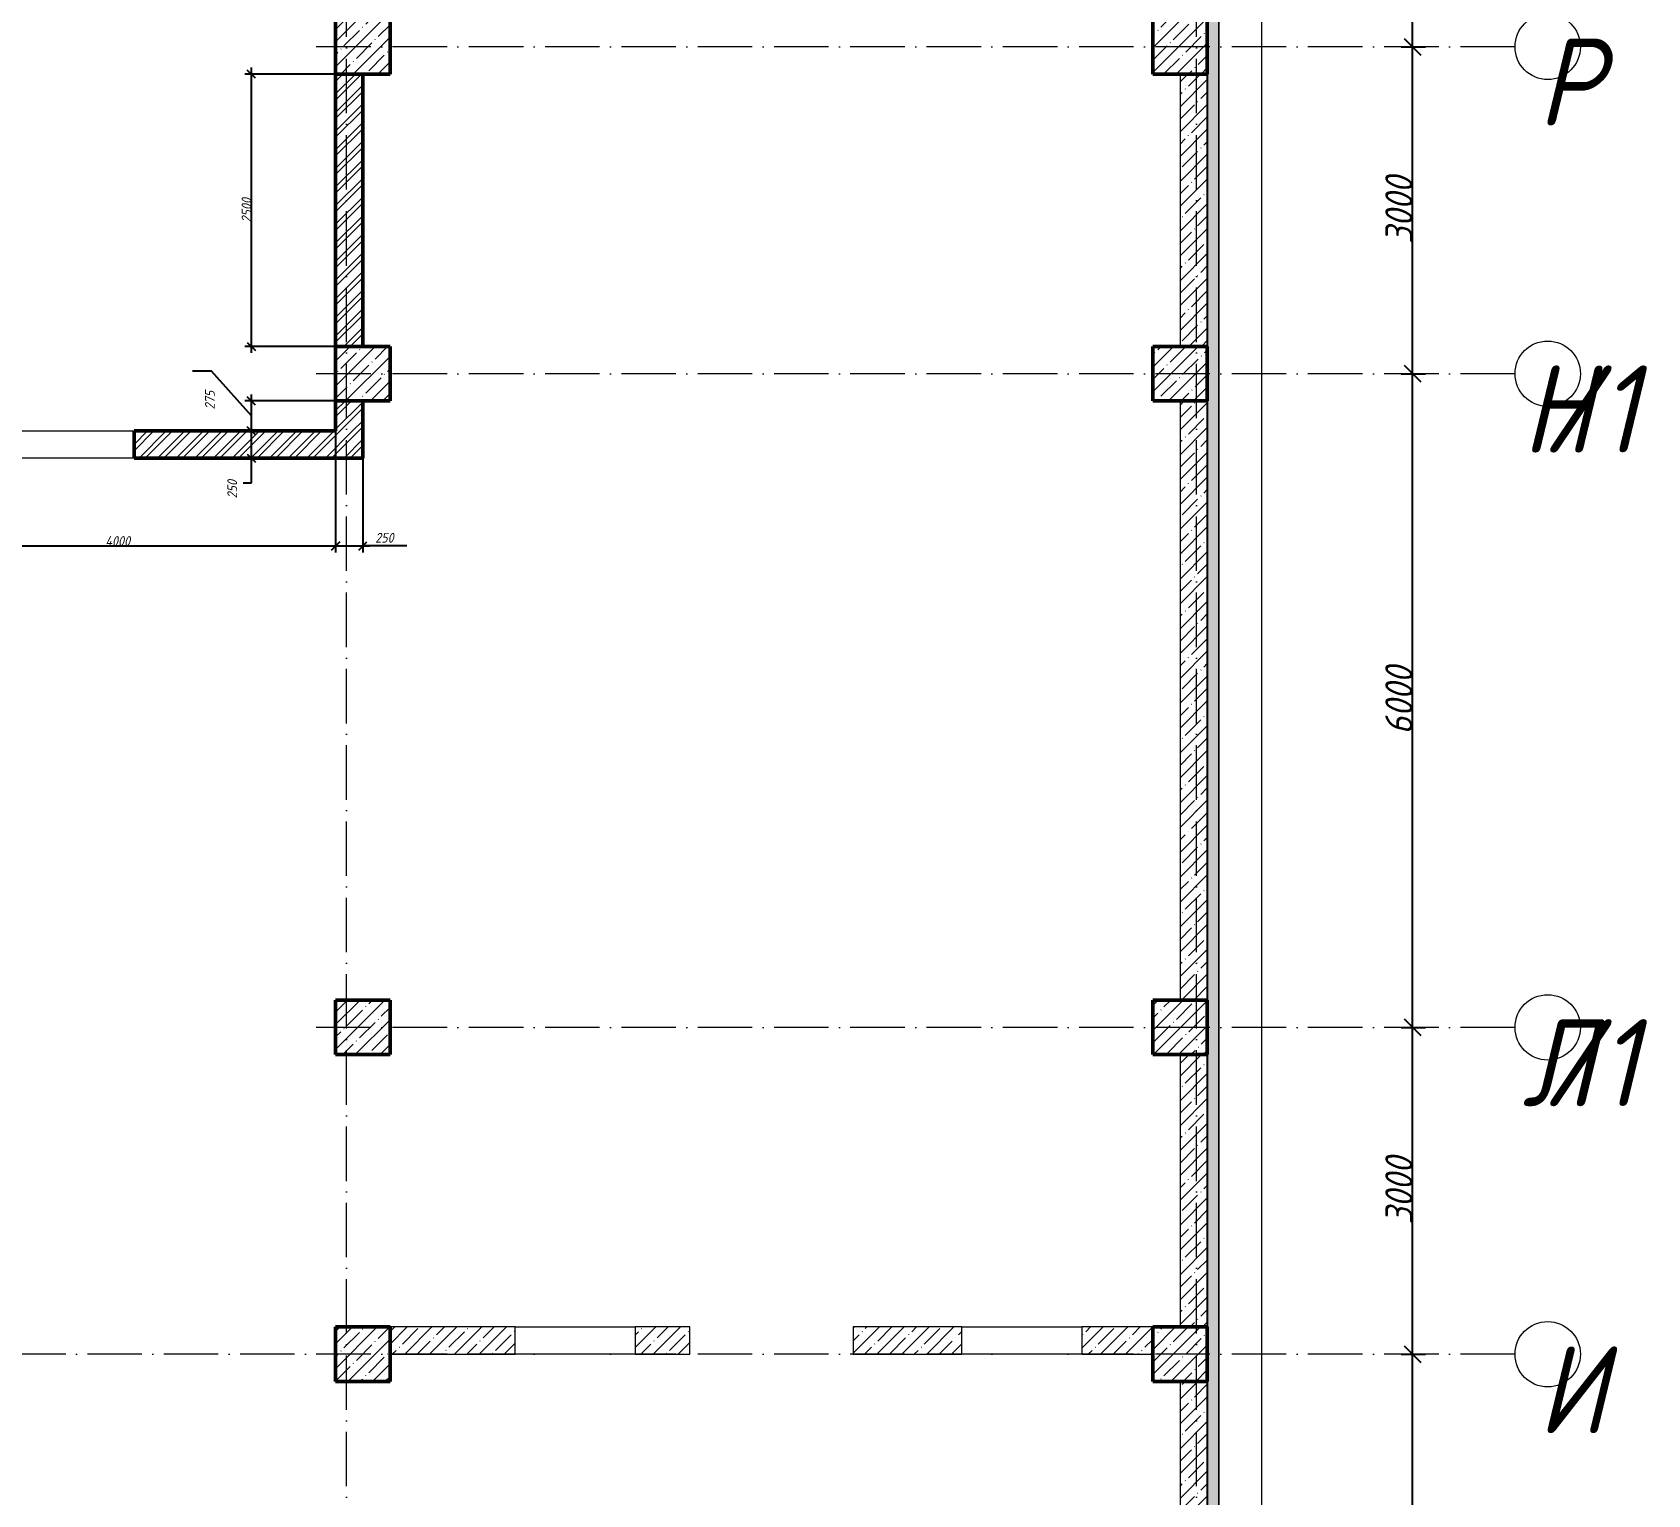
# Model space of a CAD drawing. Header units: millimetres. Extents: x -12989 to 629078, y -109036 to 555275.
# Drawn here: x 604105 to 618931, y 443170 to 456593 of the extents above; entities that cross this region are included whole.
import ezdxf

# ---------------------------------------------------------------- set-up
doc = ezdxf.new("R2010")
doc.units = ezdxf.units.MM
doc.linetypes.add('50_200_ШТРИХ_1Т_ш5_п1_п1_', pattern=[700, 500, -100, 0, -100])
for name, color, linetype, lineweight in [('A-____-____-DIMS', 7, 'Continuous', 9), ('A-FLOR-____-OTLN', 7, 'Continuous', 9), ('A-WALL-____-MCUT', 7, 'Continuous', 13), ('A-WALL-____-MCUT-1', 7, 'Continuous', 9), ('A-WALL-____-MCUT-2', 7, 'Continuous', 50), ('A-WALL-____-MCUT-3', 7, 'Continuous', 9), ('A-WALL-____-OTLN', 7, 'Continuous', 9), ('A-WALL-____-PATT-1', 7, 'Continuous', 9), ('A-WALL-FNSH-MCUT-1', 7, 'Continuous', 9), ('S-COLS-____-MCUT', 7, 'Continuous', 50), ('S-COLS-____-OTLN', 7, 'Continuous', 9), ('S-GRID-____-IDEN', 7, 'Continuous', 9), ('S-GRID-____-OTLN-1', 7, '50_200_ШТРИХ_1Т_ш5_п1_п1_', 9)]:
    doc.layers.add(name, color=color, linetype=linetype, lineweight=lineweight)
doc.layers.add('A-WALL-____-OTLN-1', color=7, linetype='Continuous', lineweight=9, true_color=0x800000)
doc.layers.add('A-WALL-____-PATT-2', color=7, linetype='Continuous', lineweight=9, true_color=0x787878)
doc.styles.add('ISOCPEUR_I', font='isocpeui.ttf', dxfattribs={"width": 0.9, "height": 2.5})
doc.styles.add('ISOCPEUR_I_7', font='isocpeui.ttf', dxfattribs={"width": 0.9, "height": 90})
doc.styles.add('ISOCPEUR_I_9', font='isocpeui.ttf', dxfattribs={"width": 0.9, "height": 250})
doc.dimstyles.new('ISO-1_8_0_9К_СРЕДНИЙ_Кладочные', dxfattribs={"dimscale": 304.8, "dimtxt": 89.638306, "dimasz": 0.246063, "dimexe": 0.19685, "dimexo": 0, "dimgap": 0, "dimtad": 1, "dimdec": 3, "dimrnd": 0.001, "dimdsep": 46, "dimtxsty": 'ISOCPEUR_I_7', "dimblk1": 'OBLIQUE', "dimblk2": 'OBLIQUE', "dimsah": 1, "dimcen": 0.09, "dimdle": 0.19685, "dimazin": 0, "dimtfac": 1, "dimtdec": 4, "dimtix": 1, "dimtmove": 2, "dimatfit": 3, "dimfxl": 1, "dimtvp": 1, "dimtolj": 1, "dimtzin": 0, "dimarcsym": 2})
doc.dimstyles.new('ISO-1_8_0_9К_СРЕДНИЙ_Кладочные_2', dxfattribs={"dimscale": 304.8, "dimtxt": 89.638306, "dimasz": 0.246063, "dimexe": 0.19685, "dimexo": 0, "dimgap": 0, "dimtad": 1, "dimdec": 3, "dimrnd": 0.001, "dimdsep": 46, "dimtxsty": 'ISOCPEUR_I_7', "dimblk1": 'OBLIQUE', "dimblk2": 'OBLIQUE', "dimsah": 1, "dimcen": 0.09, "dimdle": 0.19685, "dimazin": 0, "dimtfac": 1, "dimtdec": 4, "dimtix": 1, "dimtmove": 1, "dimatfit": 3, "dimfxl": 1, "dimtvp": 1, "dimtolj": 1, "dimtzin": 0, "dimarcsym": 2})
doc.dimstyles.new('ISO-2_5_0_9К_БОЛЬШОЙ_ОСИ', dxfattribs={"dimscale": 304.8, "dimtxt": 248.995294, "dimasz": 0.492126, "dimexe": 0.393701, "dimexo": 0, "dimgap": 0, "dimtad": 1, "dimdec": 0, "dimzin": 0, "dimdsep": 46, "dimtxsty": 'ISOCPEUR_I_9', "dimblk1": 'OBLIQUE', "dimblk2": 'OBLIQUE', "dimsah": 1, "dimcen": 0.09, "dimdle": 0.393701, "dimazin": 0, "dimtfac": 1, "dimtdec": 4, "dimtix": 1, "dimtmove": 0, "dimatfit": 3, "dimfxl": 1, "dimtvp": 1, "dimtolj": 1, "dimtzin": 0, "dimarcsym": 2})
pattern_1 = [(45, (513638.8, 428127.92), (-114.04925, 114.04925), []), (45, (513752.85, 428127.92), (-114.04925, 114.04925), [201.612, -40.322, 3.353, -36.97])]
pattern_2 = [(45, (513638.8, 428127.92), (-85.53659, 85.53659), []), (45, (513695.83, 428127.92), (-85.53659, 85.53659), [])]

# ---------------------------------------------------------------- blocks, each defined once
blk = doc.blocks.new('BSC_Колонна _Прямоугольная - 500х500-V30-АР1_Кладочный план подвала в осях 1-64_А-ГГ')
at = {"layer": 'S-COLS-____-OTLN'}
h = blk.add_hatch(dxfattribs=at)
h.set_pattern_fill('FP_41', color=256, style=0, pattern_type=2)
h.set_pattern_definition([(45, (-101000, -16331.04), (-114.04925, 114.04925), []), (45, (-100885.95, -16331.04), (-114.04925, 114.04925), [201.613, -40.323, 3.353, -36.97])])
h.paths.add_polyline_path([(-250, -250), (250, -250), (250, 250), (-250, 250)], flags=0)
at = {"layer": 'S-COLS-____-MCUT'}
for p, q in [((250, 250), (-250, 250)), ((-250, 250), (-250, -250)), ((250, -250), (250, 250)), ((-250, -250), (250, -250))]:
    blk.add_line(p, q, dxfattribs=at)
blk = doc.blocks.new('BSC_Колонна _Прямоугольная - 500х500-V31-АР1_Кладочный план подвала в осях 1-64_А-ГГ')
at = {"layer": 'S-COLS-____-OTLN'}
h = blk.add_hatch(dxfattribs=at)
h.set_pattern_fill('FP_42', color=256, style=0, pattern_type=2)
h.set_pattern_definition([(45, (-93500, -16331.04), (-114.04925, 114.04925), []), (45, (-93385.95, -16331.04), (-114.04925, 114.04925), [201.613, -40.323, 3.353, -36.97])])
h.paths.add_polyline_path([(-250, -250), (250, -250), (250, 250), (-250, 250)], flags=0)
at = {"layer": 'S-COLS-____-MCUT'}
for p, q in [((250, 250), (-250, 250)), ((-250, 250), (-250, -250)), ((250, -250), (250, 250)), ((-250, -250), (250, -250))]:
    blk.add_line(p, q, dxfattribs=at)
blk = doc.blocks.new('BSC_Колонна _Прямоугольная - 500х500-V32-АР1_Кладочный план подвала в осях 1-64_А-ГГ')
at = {"layer": 'S-COLS-____-OTLN'}
h = blk.add_hatch(dxfattribs=at)
h.set_pattern_fill('FP_43', color=256, style=0, pattern_type=2)
h.set_pattern_definition([(45, (-101000, -25331.04), (-114.04925, 114.04925), []), (45, (-100885.95, -25331.04), (-114.04925, 114.04925), [201.613, -40.323, 3.353, -36.97])])
h.paths.add_polyline_path([(-250, -250), (250, -250), (250, 250), (-250, 250)], flags=0)
at = {"layer": 'S-COLS-____-MCUT'}
for p, q in [((250, 250), (-250, 250)), ((-250, 250), (-250, -250)), ((250, -250), (250, 250)), ((-250, -250), (250, -250))]:
    blk.add_line(p, q, dxfattribs=at)
blk = doc.blocks.new('BSC_Колонна _Прямоугольная - 500х500-V33-АР1_Кладочный план подвала в осях 1-64_А-ГГ')
at = {"layer": 'S-COLS-____-OTLN'}
h = blk.add_hatch(dxfattribs=at)
h.set_pattern_fill('FP_44', color=256, style=0, pattern_type=2)
h.set_pattern_definition([(45, (-93500, -25331.04), (-114.04925, 114.04925), []), (45, (-93385.95, -25331.04), (-114.04925, 114.04925), [201.613, -40.323, 3.353, -36.97])])
h.paths.add_polyline_path([(-250, -250), (250, -250), (250, 250), (-250, 250)], flags=0)
at = {"layer": 'S-COLS-____-MCUT'}
for p, q in [((250, 250), (-250, 250)), ((-250, 250), (-250, -250)), ((250, -250), (250, 250)), ((-250, -250), (250, -250))]:
    blk.add_line(p, q, dxfattribs=at)
blk = doc.blocks.new('BSC_Колонна _Прямоугольная - 500х500-V38-АР1_Кладочный план подвала в осях 1-64_А-ГГ')
at = {"layer": 'S-COLS-____-OTLN'}
h = blk.add_hatch(dxfattribs=at)
h.set_pattern_fill('FP_49', color=256, style=0, pattern_type=2)
h.set_pattern_definition([(45, (-101000, -19331.04), (-114.04925, 114.04925), []), (45, (-100885.95, -19331.04), (-114.04925, 114.04925), [201.613, -40.323, 3.353, -36.97])])
h.paths.add_polyline_path([(-250, -250), (250, -250), (250, 250), (-250, 250)], flags=0)
at = {"layer": 'S-COLS-____-MCUT'}
for p, q in [((250, 250), (-250, 250)), ((-250, 250), (-250, -250)), ((250, -250), (250, 250)), ((-250, -250), (250, -250))]:
    blk.add_line(p, q, dxfattribs=at)
blk = doc.blocks.new('BSC_Колонна _Прямоугольная - 500х500-V39-АР1_Кладочный план подвала в осях 1-64_А-ГГ')
at = {"layer": 'S-COLS-____-OTLN'}
h = blk.add_hatch(dxfattribs=at)
h.set_pattern_fill('FP_50', color=256, style=0, pattern_type=2)
h.set_pattern_definition([(45, (-93500, -19331.04), (-114.04925, 114.04925), []), (45, (-93385.95, -19331.04), (-114.04925, 114.04925), [201.613, -40.323, 3.353, -36.97])])
h.paths.add_polyline_path([(-250, -250), (250, -250), (250, 250), (-250, 250)], flags=0)
at = {"layer": 'S-COLS-____-MCUT'}
for p, q in [((250, 250), (-250, 250)), ((-250, 250), (-250, -250)), ((250, -250), (250, 250)), ((-250, -250), (250, -250))]:
    blk.add_line(p, q, dxfattribs=at)
blk = doc.blocks.new('BSC_Колонна _Прямоугольная - 500х500-V40-АР1_Кладочный план подвала в осях 1-64_А-ГГ')
at = {"layer": 'S-COLS-____-OTLN'}
h = blk.add_hatch(dxfattribs=at)
h.set_pattern_fill('FP_51', color=256, style=0, pattern_type=2)
h.set_pattern_definition([(45, (-101000, -28331.04), (-114.04925, 114.04925), []), (45, (-100885.95, -28331.04), (-114.04925, 114.04925), [201.613, -40.323, 3.353, -36.97])])
h.paths.add_polyline_path([(-250, -250), (250, -250), (250, 250), (-250, 250)], flags=0)
at = {"layer": 'S-COLS-____-MCUT'}
for p, q in [((250, 250), (-250, 250)), ((-250, 250), (-250, -250)), ((250, -250), (250, 250)), ((-250, -250), (250, -250))]:
    blk.add_line(p, q, dxfattribs=at)
blk = doc.blocks.new('BSC_Колонна _Прямоугольная - 500х500-V41-АР1_Кладочный план подвала в осях 1-64_А-ГГ')
at = {"layer": 'S-COLS-____-OTLN'}
h = blk.add_hatch(dxfattribs=at)
h.set_pattern_fill('FP_52', color=256, style=0, pattern_type=2)
h.set_pattern_definition([(45, (-93500, -28331.04), (-114.04925, 114.04925), []), (45, (-93385.95, -28331.04), (-114.04925, 114.04925), [201.613, -40.323, 3.353, -36.97])])
h.paths.add_polyline_path([(-250, -250), (250, -250), (250, 250), (-250, 250)], flags=0)
at = {"layer": 'S-COLS-____-MCUT'}
for p, q in [((250, 250), (-250, 250)), ((-250, 250), (-250, -250)), ((250, -250), (250, 250)), ((-250, -250), (250, -250))]:
    blk.add_line(p, q, dxfattribs=at)
blk = doc.blocks.new('Ось сетки - Круг_Ø6_00__ISO-2_5_0_9K_-25732049-АР1_Кладочный план подвала в осях 1-64_А-ГГ')
at = {"layer": 'S-GRID-____-IDEN'}
blk.add_circle((0, 0), 3, dxfattribs=at)
blk = doc.blocks.new('_Oblique')
at = {"color": 0, "linetype": 'ByBlock', "lineweight": -2}
blk.add_line((-0.5, -0.5), (0.5, 0.5), dxfattribs=at)
blk = doc.blocks.new('*D6497')
at = {"layer": 'A-____-____-DIMS', "color": 0, "lineweight": -2, "transparency": 16777216}
for p, q in [((616773, 438339), (616773, 444579)), ((616667, 444459), (616893, 444459)), ((616667, 438459), (616893, 438459))]:
    blk.add_line(p, q, dxfattribs=at)
at = {"layer": 'Defpoints', "color": 0, "transparency": 16777216}
for p in [(616667, 444459), (616773, 444459), (616667, 438459)]:
    blk.add_point(p, dxfattribs=at)
at = {"layer": 'A-____-____-DIMS', "color": 0, "lineweight": -2, "transparency": 16777216, "xscale": 150, "yscale": 150, "zscale": 150}
for p, rotation in [((616773, 444459), 90), ((616773, 438459), 270)]:
    blk.add_blockref('_Oblique', p, dxfattribs=dict(at, rotation=rotation))
at = {"layer": 'A-____-____-DIMS', "color": 0, "transparency": 16777216, "insert": (616648, 441459), "char_height": 250, "width": 758.48, "attachment_point": 5, "rotation": 90, "style": 'ISOCPEUR_I_9'}
blk.add_mtext('\\A1;6000', dxfattribs=at)
blk = doc.blocks.new('*D6498')
at = {"layer": 'A-____-____-DIMS', "color": 0, "lineweight": -2, "transparency": 16777216}
for p, q in [((616667, 447459), (616893, 447459)), ((616773, 444339), (616773, 447579)), ((616667, 444459), (616893, 444459))]:
    blk.add_line(p, q, dxfattribs=at)
at = {"layer": 'Defpoints', "color": 0, "transparency": 16777216}
for p in [(616667, 447459), (616773, 447459), (616667, 444459)]:
    blk.add_point(p, dxfattribs=at)
at = {"layer": 'A-____-____-DIMS', "color": 0, "lineweight": -2, "transparency": 16777216, "xscale": 150, "yscale": 150, "zscale": 150}
for p, rotation in [((616773, 447459), 90), ((616773, 444459), 270)]:
    blk.add_blockref('_Oblique', p, dxfattribs=dict(at, rotation=rotation))
at = {"layer": 'A-____-____-DIMS', "color": 0, "transparency": 16777216, "insert": (616648, 445959), "char_height": 250, "width": 758.48, "attachment_point": 5, "rotation": 90, "style": 'ISOCPEUR_I_9'}
blk.add_mtext('\\A1;3000', dxfattribs=at)
blk = doc.blocks.new('*D6499')
at = {"layer": 'A-____-____-DIMS', "color": 0, "lineweight": -2, "transparency": 16777216}
for p, q in [((616773, 447339), (616773, 453579)), ((616667, 453459), (616893, 453459)), ((616667, 447459), (616893, 447459))]:
    blk.add_line(p, q, dxfattribs=at)
at = {"layer": 'Defpoints', "color": 0, "transparency": 16777216}
for p in [(616667, 453459), (616773, 453459), (616667, 447459)]:
    blk.add_point(p, dxfattribs=at)
at = {"layer": 'A-____-____-DIMS', "color": 0, "lineweight": -2, "transparency": 16777216, "xscale": 150, "yscale": 150, "zscale": 150}
for p, rotation in [((616773, 453459), 90), ((616773, 447459), 270)]:
    blk.add_blockref('_Oblique', p, dxfattribs=dict(at, rotation=rotation))
at = {"layer": 'A-____-____-DIMS', "color": 0, "transparency": 16777216, "insert": (616648, 450459), "char_height": 250, "width": 758.48, "attachment_point": 5, "rotation": 90, "style": 'ISOCPEUR_I_9'}
blk.add_mtext('\\A1;6000', dxfattribs=at)
blk = doc.blocks.new('*D6500')
at = {"layer": 'A-____-____-DIMS', "color": 0, "lineweight": -2, "transparency": 16777216}
for p, q in [((616773, 453339), (616773, 456579)), ((616667, 456459), (616893, 456459)), ((616667, 453459), (616893, 453459))]:
    blk.add_line(p, q, dxfattribs=at)
at = {"layer": 'Defpoints', "color": 0, "transparency": 16777216}
for p in [(616667, 456459), (616773, 456459), (616667, 453459)]:
    blk.add_point(p, dxfattribs=at)
at = {"layer": 'A-____-____-DIMS', "color": 0, "lineweight": -2, "transparency": 16777216, "xscale": 150, "yscale": 150, "zscale": 150}
for p, rotation in [((616773, 456459), 90), ((616773, 453459), 270)]:
    blk.add_blockref('_Oblique', p, dxfattribs=dict(at, rotation=rotation))
at = {"layer": 'A-____-____-DIMS', "color": 0, "transparency": 16777216, "insert": (616648, 454959), "char_height": 250, "width": 758.48, "attachment_point": 5, "rotation": 90, "style": 'ISOCPEUR_I_9'}
blk.add_mtext('\\A1;3000', dxfattribs=at)
blk = doc.blocks.new('*D6501')
at = {"layer": 'A-____-____-DIMS', "color": 0, "lineweight": -2, "transparency": 16777216}
for p, q in [((616773, 456339), (616773, 462579)), ((616667, 462459), (616893, 462459)), ((616667, 456459), (616893, 456459))]:
    blk.add_line(p, q, dxfattribs=at)
at = {"layer": 'Defpoints', "color": 0, "transparency": 16777216}
for p in [(616667, 462459), (616773, 462459), (616667, 456459)]:
    blk.add_point(p, dxfattribs=at)
at = {"layer": 'A-____-____-DIMS', "color": 0, "lineweight": -2, "transparency": 16777216, "xscale": 150, "yscale": 150, "zscale": 150}
for p, rotation in [((616773, 462459), 90), ((616773, 456459), 270)]:
    blk.add_blockref('_Oblique', p, dxfattribs=dict(at, rotation=rotation))
at = {"layer": 'A-____-____-DIMS', "color": 0, "transparency": 16777216, "insert": (616648, 459459), "char_height": 250, "width": 758.48, "attachment_point": 5, "rotation": 90, "style": 'ISOCPEUR_I_9'}
blk.add_mtext('\\A1;6000', dxfattribs=at)
blk = doc.blocks.new('*D6405')
at = {"layer": 'A-____-____-DIMS', "color": 0, "lineweight": -2, "transparency": 16777216}
for p, q in [((606889, 456209), (606056, 456209)), ((606116, 453649), (606116, 456269)), ((606889, 453709), (606056, 453709))]:
    blk.add_line(p, q, dxfattribs=at)
at = {"layer": 'Defpoints', "color": 0, "transparency": 16777216}
for p in [(606116, 456209), (606889, 456209), (606889, 453709)]:
    blk.add_point(p, dxfattribs=at)
at = {"layer": 'A-____-____-DIMS', "color": 0, "lineweight": -2, "transparency": 16777216, "xscale": 75, "yscale": 75, "zscale": 75}
for p, rotation in [((606116, 456209), 90), ((606116, 453709), 270)]:
    blk.add_blockref('_Oblique', p, dxfattribs=dict(at, rotation=rotation))
at = {"layer": 'A-____-____-DIMS', "color": 0, "transparency": 16777216, "insert": (606071, 454959), "char_height": 90, "width": 546.1, "attachment_point": 5, "rotation": 90, "style": 'ISOCPEUR_I_7'}
blk.add_mtext('\\A1;2500', dxfattribs=at)
blk = doc.blocks.new('*D6406')
at = {"layer": 'A-____-____-DIMS', "color": 0, "lineweight": -2, "transparency": 16777216}
for p, q in [((606010, 452934), (606176, 452934)), ((606116, 452624), (606116, 452994)), ((606010, 452684), (606176, 452684)), ((606116, 452458), (606116, 452684)), ((606041, 452458), (606116, 452458))]:
    blk.add_line(p, q, dxfattribs=at)
at = {"layer": 'Defpoints', "color": 0, "transparency": 16777216}
for p in [(606010, 452934), (606116, 452934), (606010, 452684)]:
    blk.add_point(p, dxfattribs=at)
at = {"layer": 'A-____-____-DIMS', "color": 0, "lineweight": -2, "transparency": 16777216, "xscale": 75, "yscale": 75, "zscale": 75}
for p, rotation in [((606116, 452934), 90), ((606116, 452684), 270)]:
    blk.add_blockref('_Oblique', p, dxfattribs=dict(at, rotation=rotation))
at = {"layer": 'A-____-____-DIMS', "color": 0, "transparency": 16777216, "insert": (605895, 452314), "char_height": 90, "width": 409.58, "attachment_point": 1, "rotation": 90, "line_spacing_factor": 1.149209, "style": 'ISOCPEUR_I_7'}
blk.add_mtext('\\A1;250', dxfattribs=at)
blk = doc.blocks.new('*D6407')
at = {"layer": 'A-____-____-DIMS', "color": 0, "lineweight": -2, "transparency": 16777216}
for p, q in [((605750, 453481), (605575, 453481)), ((606116, 453071), (605750, 453481)), ((606116, 452874), (606116, 453269)), ((606889, 453209), (606056, 453209)), ((606010, 452934), (606176, 452934))]:
    blk.add_line(p, q, dxfattribs=at)
at = {"layer": 'Defpoints', "color": 0, "transparency": 16777216}
for p in [(606116, 453209), (606889, 453209), (606010, 452934)]:
    blk.add_point(p, dxfattribs=at)
at = {"layer": 'A-____-____-DIMS', "color": 0, "lineweight": -2, "transparency": 16777216, "xscale": 75, "yscale": 75, "zscale": 75}
for p, rotation in [((606116, 453209), 90), ((606116, 452934), 270)]:
    blk.add_blockref('_Oblique', p, dxfattribs=dict(at, rotation=rotation))
at = {"layer": 'A-____-____-DIMS', "color": 0, "transparency": 16777216, "insert": (605690, 453131), "char_height": 90, "width": 409.58, "attachment_point": 1, "rotation": 90, "line_spacing_factor": 1.149209, "style": 'ISOCPEUR_I_7'}
blk.add_mtext('\\A1;275', dxfattribs=at)
blk = doc.blocks.new('*D6410')
at = {"layer": 'A-____-____-DIMS', "color": 0, "lineweight": -2, "transparency": 16777216}
for p, q in [((606889, 452934), (606889, 451818)), ((602889, 452684), (602889, 451818)), ((602829, 451878), (606949, 451878))]:
    blk.add_line(p, q, dxfattribs=at)
at = {"layer": 'Defpoints', "color": 0, "transparency": 16777216}
for p in [(606889, 452934), (602889, 452684), (606889, 451878)]:
    blk.add_point(p, dxfattribs=at)
at = {"layer": 'A-____-____-DIMS', "color": 0, "lineweight": -2, "transparency": 16777216, "xscale": 75, "yscale": 75, "zscale": 75, "rotation": 180}
blk.add_blockref('_Oblique', (602889, 451878), dxfattribs=at)
at = {"layer": 'A-____-____-DIMS', "color": 0, "lineweight": -2, "transparency": 16777216, "xscale": 75, "yscale": 75, "zscale": 75}
blk.add_blockref('_Oblique', (606889, 451878), dxfattribs=at)
at = {"layer": 'A-____-____-DIMS', "color": 0, "transparency": 16777216, "insert": (604889, 451923), "char_height": 90, "width": 562.65, "attachment_point": 5, "style": 'ISOCPEUR_I_7'}
blk.add_mtext('\\A1;4000', dxfattribs=at)
blk = doc.blocks.new('*D6411')
at = {"layer": 'A-____-____-DIMS', "color": 0, "lineweight": -2, "transparency": 16777216}
for p, q in [((606889, 452934), (606889, 451818)), ((607139, 452684), (607139, 451818)), ((606829, 451878), (607199, 451878)), ((607543, 451878), (607139, 451878))]:
    blk.add_line(p, q, dxfattribs=at)
at = {"layer": 'Defpoints', "color": 0, "transparency": 16777216}
for p in [(606889, 452934), (607139, 452684), (607139, 451878)]:
    blk.add_point(p, dxfattribs=at)
at = {"layer": 'A-____-____-DIMS', "color": 0, "lineweight": -2, "transparency": 16777216, "xscale": 75, "yscale": 75, "zscale": 75, "rotation": 180}
blk.add_blockref('_Oblique', (606889, 451878), dxfattribs=at)
at = {"layer": 'A-____-____-DIMS', "color": 0, "lineweight": -2, "transparency": 16777216, "xscale": 75, "yscale": 75, "zscale": 75}
blk.add_blockref('_Oblique', (607139, 451878), dxfattribs=at)
at = {"layer": 'A-____-____-DIMS', "color": 0, "transparency": 16777216, "insert": (607252, 451998), "char_height": 90, "width": 409.58, "attachment_point": 1, "line_spacing_factor": 1.149209, "style": 'ISOCPEUR_I_7'}
blk.add_mtext('\\A1;250', dxfattribs=at)

msp = doc.modelspace()

# ---------------------------------------------------------------- hatches: boundary and pattern name
at = {"layer": 'A-WALL-____-PATT-1'}
h = msp.add_hatch(dxfattribs=at)
h.set_pattern_fill('FP_91', color=256, style=0, pattern_type=2)
h.set_pattern_definition([(0, (513638.804, 428127.92), (120.968, 69.841), [80.645, -161.29]), (120, (513638.804, 428127.92), (-120.96808, 69.84086), [80.645, -161.29]), (60, (513638.804, 428127.92), (-8e-05, 139.68186), [0, -161.29, 80.645, 0])])
h.paths.add_polyline_path([(614990.8036, 426206.9591), (614990.8036, 475629.0977), (614890.8036, 475629.0977), (614890.8036, 426206.9591)], flags=0)
h = msp.add_hatch(dxfattribs=at)
h.set_pattern_fill('FP_1', color=256, style=0, pattern_type=2)
h.set_pattern_definition(pattern_1)
h.paths.add_polyline_path([(614888.8036, 453708.9591), (614888.8036, 456208.9591), (614638.8036, 456208.9591), (614638.8036, 453708.9591)], flags=0)
h = msp.add_hatch(dxfattribs=at)
h.set_pattern_fill('FP_1', color=256, style=0, pattern_type=2)
h.set_pattern_definition(pattern_1)
h.paths.add_polyline_path([(614888.8036, 447708.9591), (614888.8036, 453208.9591), (614638.8036, 453208.9591), (614638.8036, 447708.9591)], flags=0)
h = msp.add_hatch(dxfattribs=at)
h.set_pattern_fill('FP_1', color=256, style=0, pattern_type=2)
h.set_pattern_definition(pattern_1)
h.paths.add_polyline_path([(614888.8036, 444708.9591), (614888.8036, 447208.9591), (614638.8036, 447208.9591), (614638.8036, 444708.9591)], flags=0)
h = msp.add_hatch(dxfattribs=at)
h.set_pattern_fill('FP_1', color=256, style=0, pattern_type=2)
h.set_pattern_definition(pattern_1)
h.paths.add_polyline_path([(613736.4979, 444458.9591), (614388.8036, 444458.9591), (614388.8036, 444708.9591), (613736.4979, 444708.9591)], flags=0)
h.paths.add_polyline_path([(611638.8036, 444458.9591), (612636.4979, 444458.9591), (612636.4979, 444708.9591), (611638.8036, 444708.9591)], flags=0)
h.paths.add_polyline_path([(609637.8731, 444458.9591), (610138.8036, 444458.9591), (610138.8036, 444708.9591), (609637.8731, 444708.9591)], flags=0)
h.paths.add_polyline_path([(607388.8036, 444458.9591), (608537.8731, 444458.9591), (608537.8731, 444708.9591), (607388.8036, 444708.9591)], flags=0)
h = msp.add_hatch(dxfattribs=at)
h.set_pattern_fill('FP_1', color=256, style=0, pattern_type=2)
h.set_pattern_definition(pattern_1)
h.paths.add_polyline_path([(614888.8036, 438708.9591), (614888.8036, 444208.9591), (614638.8036, 444208.9591), (614638.8036, 438708.9591)], flags=0)
at = {"layer": 'A-WALL-____-PATT-2'}
h = msp.add_hatch(dxfattribs=at)
h.set_pattern_fill('FP_5', color=256, style=0, pattern_type=2)
h.set_pattern_definition(pattern_2)
h.paths.add_polyline_path([(607138.8036, 453708.9591), (607138.8036, 456208.9591), (606888.8036, 456208.9591), (606888.8036, 453708.9591)], flags=0)
h = msp.add_hatch(dxfattribs=at)
h.set_pattern_fill('FP_5', color=256, style=0, pattern_type=2)
h.set_pattern_definition(pattern_2)
h.paths.add_polyline_path([(607138.8036, 452933.9591), (607138.8036, 453208.9591), (606888.8036, 453208.9591), (606888.8036, 452933.9591)], flags=0)
h = msp.add_hatch(dxfattribs=at)
h.set_pattern_fill('FP_5', color=256, style=0, pattern_type=2)
h.set_pattern_definition(pattern_2)
h.paths.add_polyline_path([(607138.8036, 452683.9591), (607138.8036, 452933.9591), (605038.8036, 452933.9591), (605038.8036, 452683.9591), (605533.6035, 452683.9591)], flags=0)
h.paths.add_polyline_path([(603838.8036, 452683.9591), (603838.8036, 452933.9591), (602888.8036, 452933.9591), (602888.8036, 452683.9591)], flags=0)

# ---------------------------------------------------------------- linework, layer by layer
at = {"layer": 'A-FLOR-____-OTLN'}
msp.add_line((615388.8036, 425708.9591), (615388.8036, 474908.9591), dxfattribs=at)
at = {"layer": 'A-WALL-____-MCUT'}
for p, q in [((614990.8036, 475629.0977), (614990.8036, 426106.9591)), ((614998.8036, 426098.9591), (614998.8036, 475629.0977))]:
    msp.add_line(p, q, dxfattribs=at)
at = {"layer": 'A-WALL-____-MCUT-1'}
for p, q in [((614638.8036, 456208.9591), (614638.8036, 453708.9591)), ((614888.8036, 453708.9591), (614888.8036, 456208.9591)), ((614638.8036, 453208.9591), (614638.8036, 447708.9591)), ((614888.8036, 447708.9591), (614888.8036, 453208.9591)), ((614638.8036, 447208.9591), (614638.8036, 444708.9591)), ((614888.8036, 444708.9591), (614888.8036, 447208.9591)), ((608537.8731, 444708.9591), (607388.8036, 444708.9591)), ((608537.8731, 444458.9591), (608537.8731, 444708.9591)), ((610138.8036, 444708.9591), (609637.8731, 444708.9591)), ((609637.8731, 444708.9591), (609637.8731, 444458.9591)), ((610138.8036, 444458.9591), (610138.8036, 444708.9591)), ((612636.4979, 444708.9591), (611638.8036, 444708.9591)), ((611638.8036, 444708.9591), (611638.8036, 444458.9591)), ((612636.4979, 444458.9591), (612636.4979, 444708.9591)), ((614388.8036, 444708.9591), (613736.4979, 444708.9591)), ((613736.4979, 444708.9591), (613736.4979, 444458.9591)), ((607388.8036, 444458.9591), (608537.8731, 444458.9591)), ((609637.8731, 444458.9591), (610138.8036, 444458.9591)), ((611638.8036, 444458.9591), (612636.4979, 444458.9591)), ((613736.4979, 444458.9591), (614388.8036, 444458.9591)), ((614638.8036, 444208.9591), (614638.8036, 438708.9591)), ((614888.8036, 438708.9591), (614888.8036, 444208.9591))]:
    msp.add_line(p, q, dxfattribs=at)
at = {"layer": 'A-WALL-____-MCUT-2'}
for p, q in [((606888.8036, 456208.9591), (606888.8036, 453708.9591)), ((607138.8036, 453708.9591), (607138.8036, 456208.9591)), ((606888.8036, 453208.9591), (606888.8036, 452933.9591)), ((607138.8036, 452683.9591), (607138.8036, 453208.9591)), ((606888.8036, 452933.9591), (605038.8036, 452933.9591)), ((605038.8036, 452933.9591), (605038.8036, 452683.9591)), ((605038.8036, 452683.9591), (607138.8036, 452683.9591))]:
    msp.add_line(p, q, dxfattribs=at)
at = {"layer": 'A-WALL-____-MCUT-3'}
msp.add_line((614890.8036, 475629.0977), (614890.8036, 426206.9591), dxfattribs=at)
at = {"layer": 'A-WALL-____-OTLN'}
for p, q in [((608537.8731, 444708.9591), (609637.8731, 444708.9591)), ((612636.4979, 444708.9591), (613736.4979, 444708.9591)), ((609637.8731, 444458.9591), (608537.8731, 444458.9591)), ((613736.4979, 444458.9591), (612636.4979, 444458.9591))]:
    msp.add_line(p, q, dxfattribs=at)
at = {"layer": 'A-WALL-____-OTLN-1'}
for p, q in [((603838.8036, 452933.9591), (605038.8036, 452933.9591)), ((605038.8036, 452683.9591), (603838.8036, 452683.9591))]:
    msp.add_line(p, q, dxfattribs=at)
at = {"layer": 'A-WALL-FNSH-MCUT-1'}
for p, q in [((614888.8036, 456208.9591), (614888.8036, 453708.9591)), ((614888.8036, 453208.9591), (614888.8036, 447708.9591)), ((614888.8036, 447208.9591), (614888.8036, 444708.9591)), ((614888.8036, 444208.9591), (614888.8036, 438708.9591))]:
    msp.add_line(p, q, dxfattribs=at)
at = {"layer": 'S-GRID-____-OTLN-1'}
for p, q in [((606988.8036, 423645.3108), (606988.8036, 478008.8768)), ((614788.8036, 423645.3108), (614788.8036, 478008.8768)), ((617713.2102, 456458.9591), (606660.0679, 456458.9591)), ((617713.2102, 453458.9591), (606660.0679, 453458.9591)), ((617713.2102, 447458.9591), (606660.0679, 447458.9591)), ((617713.2102, 444458.9591), (580965.574, 444458.9591))]:
    msp.add_line(p, q, dxfattribs=at)

# ---------------------------------------------------------------- block references
at = {"layer": 'S-COLS-____-OTLN'}
for name, p in [('BSC_Колонна _Прямоугольная - 500х500-V41-АР1_Кладочный план подвала в осях 1-64_А-ГГ', (607138.8036, 456458.9591)), ('BSC_Колонна _Прямоугольная - 500х500-V40-АР1_Кладочный план подвала в осях 1-64_А-ГГ', (614638.8036, 456458.9591)), ('BSC_Колонна _Прямоугольная - 500х500-V33-АР1_Кладочный план подвала в осях 1-64_А-ГГ', (607138.8036, 453458.9591)), ('BSC_Колонна _Прямоугольная - 500х500-V32-АР1_Кладочный план подвала в осях 1-64_А-ГГ', (614638.8036, 453458.9591)), ('BSC_Колонна _Прямоугольная - 500х500-V39-АР1_Кладочный план подвала в осях 1-64_А-ГГ', (607138.8036, 447458.9591)), ('BSC_Колонна _Прямоугольная - 500х500-V38-АР1_Кладочный план подвала в осях 1-64_А-ГГ', (614638.8036, 447458.9591)), ('BSC_Колонна _Прямоугольная - 500х500-V31-АР1_Кладочный план подвала в осях 1-64_А-ГГ', (607138.8036, 444458.9591)), ('BSC_Колонна _Прямоугольная - 500х500-V30-АР1_Кладочный план подвала в осях 1-64_А-ГГ', (614638.8036, 444458.9591))]:
    msp.add_blockref(name, p, dxfattribs=at)
at = {"layer": 'S-GRID-____-IDEN', "xscale": 99.99999999999993, "yscale": 99.99999999999993, "zscale": 99.99999999999993}
for p, rotation in [((618013.2102, 456458.9591), 89.9999999999998), ((618013.2102, 453458.9591), 89.9999999999998), ((618013.2102, 447458.9591), 89.99999999999982), ((618013.2102, 444458.9591), 89.99999999999982)]:
    msp.add_blockref('Ось сетки - Круг_Ø6_00__ISO-2_5_0_9K_-25732049-АР1_Кладочный план подвала в осях 1-64_А-ГГ', p, dxfattribs=dict(at, rotation=rotation))

# ---------------------------------------------------------------- texts
at = {"layer": 'S-GRID-____-IDEN', "char_height": 800, "attachment_point": 1, "style": 'ISOCPEUR_I'}
for s, insert, width in [('\\fISOCPEUR|b0|i1|c204|p34|;\\W.9;Р', (617920.3897, 456535.035), 223.670812), ('\\fISOCPEUR|b0|i1|c204|p34|;\\W.9;Н', (617777.7397, 453535.035), 223.670812), ('/1', (617962.2866, 453535.035), 346.329), ('\\fISOCPEUR|b0|i1|c204|p34|;\\W.9;Л', (617777.7397, 447535.035), 223.670812), ('/1', (617962.2866, 447535.035), 346.329), ('\\fISOCPEUR|b0|i1|c204|p34|;\\W.9;И', (617920.3897, 444535.035), 223.670812)]:
    msp.add_mtext(s, dxfattribs=dict(at, insert=insert, width=width))

# ---------------------------------------------------------------- dimensions: what is measured, and where the dimension line sits
at = {"layer": 'A-____-____-DIMS'}
for base, p1, p2, dimstyle, override, picture, middle in [((616773.045, 462458.9591), (616666.979, 456458.9591), (616666.979, 462458.9591), 'ISO-2_5_0_9К_БОЛЬШОЙ_ОСИ', {"dimtxt": 400, "dimpost": '<>', "dimfxl": 6000}, '*D6501', (616648.045, 459458.9591)), ((616773.045, 456458.9591), (616666.979, 453458.9591), (616666.979, 456458.9591), 'ISO-2_5_0_9К_БОЛЬШОЙ_ОСИ', {"dimtxt": 400, "dimpost": '<>', "dimfxl": 3000}, '*D6500', (616648.045, 454958.9591)), ((606115.8047, 456208.9591), (606888.8036, 453708.9591), (606888.8036, 456208.9591), 'ISO-1_8_0_9К_СРЕДНИЙ_Кладочные', {"dimtxt": 400, "dimpost": '<>', "dimfxl": 2500}, '*D6405', (606070.8047, 454958.9591)), ((616773.045, 453458.9591), (616666.979, 447458.9591), (616666.979, 453458.9591), 'ISO-2_5_0_9К_БОЛЬШОЙ_ОСИ', {"dimtxt": 400, "dimpost": '<>', "dimfxl": 6000}, '*D6499', (616648.045, 450458.9591)), ((616773.045, 447458.9591), (616666.979, 444458.9591), (616666.979, 447458.9591), 'ISO-2_5_0_9К_БОЛЬШОЙ_ОСИ', {"dimtxt": 400, "dimpost": '<>', "dimfxl": 3000}, '*D6498', (616648.045, 445958.9591)), ((616773.045, 444458.9591), (616666.979, 438458.9591), (616666.979, 444458.9591), 'ISO-2_5_0_9К_БОЛЬШОЙ_ОСИ', {"dimtxt": 400, "dimpost": '<>', "dimfxl": 6000}, '*D6497', (616648.045, 441458.9591))]:
    dim = msp.add_linear_dim(base=base, p1=p1, p2=p2, angle=90, dimstyle=dimstyle, override=override, dxfattribs=at)
    dim.commit()
    dim.dimension.update_dxf_attribs({"geometry": picture, "text_midpoint": middle})
for base, p1, p2, override, picture, middle in [((606115.8047, 453208.9591), (606009.7386, 452933.9591), (606888.8036, 453208.9591), {"dimtxt": 400, "dimpost": '<>', "dimfxl": 921.075518}, '*D6407', (605749.5889, 453480.6932)), ((606115.8047, 452933.9591), (606009.7386, 452683.9591), (606009.7386, 452933.9591), {"dimtxt": 400, "dimpost": '<>', "dimfxl": 250}, '*D6406', (606000.6426, 452458.3129))]:
    dim = msp.add_linear_dim(base=base, p1=p1, p2=p2, angle=90, dimstyle='ISO-1_8_0_9К_СРЕДНИЙ_Кладочные_2', override=override, dxfattribs=at)
    dim.commit()
    dim.dimension.update_dxf_attribs({"geometry": picture, "text_midpoint": middle, "dimtype": 160, "text_rotation": 90})
dim = msp.add_linear_dim(base=(606888.8036, 451878.3935), p1=(602888.8036, 452683.9591), p2=(606888.8036, 452933.9591), dimstyle='ISO-1_8_0_9К_СРЕДНИЙ_Кладочные', override={"dimtxt": 400, "dimpost": '<>', "dimfxl": 4007.804885}, dxfattribs=at)
dim.commit()
dim.dimension.update_dxf_attribs({"geometry": '*D6410', "text_midpoint": (604888.8036, 451923.3935)})
dim = msp.add_linear_dim(base=(607138.8036, 451878.3935), p1=(606888.8036, 452933.9591), p2=(607138.8036, 452683.9591), dimstyle='ISO-1_8_0_9К_СРЕДНИЙ_Кладочные_2', override={"dimtxt": 400, "dimpost": '<>', "dimfxl": 353.553391}, dxfattribs=at)
dim.commit()
dim.dimension.update_dxf_attribs({"geometry": '*D6411', "text_midpoint": (607456.9577, 451993.5555), "dimtype": 160})

doc.saveas('drawing.dxf')
